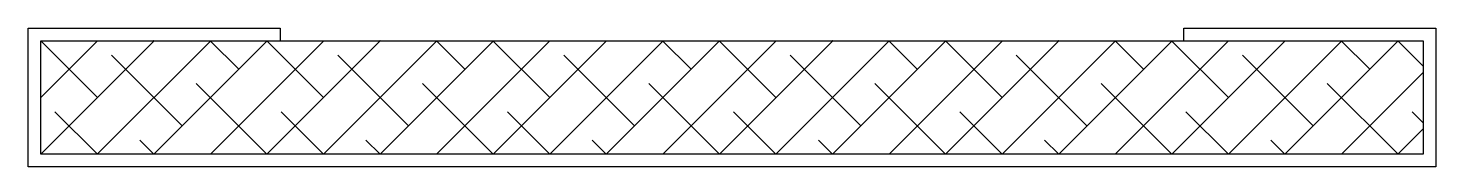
# Model space of a CAD drawing. Header units: millimetres. Extents: x 7084 to 7196, y 2435 to 2446.
import ezdxf

# ---------------------------------------------------------------- set-up
doc = ezdxf.new("R2010")
doc.units = ezdxf.units.MM
doc.header["$LTSCALE"] = 1000
doc.layers.add('TIF-布局图框', color=14, linetype='Continuous')

msp = doc.modelspace()

# ---------------------------------------------------------------- hatches: boundary and pattern name
h = msp.add_hatch()
h.set_pattern_fill('ANSI38', color=250, style=0)
h.set_pattern_definition([(45, (7085.462, 2436.128), (-2.24506, 2.24506), []), (135, (7085.462, 2436.128), (-6.73519, 2.24506), [7.9375, -4.7625])])
h.paths.add_polyline_path([(7195.23, 2436.13), (7085.46, 2436.13), (7085.46, 2445.13), (7195.23, 2445.13)])

# ---------------------------------------------------------------- linework, layer by layer
at = {"color": 19}
msp.add_lwpolyline([(7195.23, 2436.13), (7085.46, 2436.13), (7085.46, 2445.13), (7195.23, 2445.13)], close=True, dxfattribs=at)
at = {"layer": 'TIF-布局图框', "color": 30}
msp.add_lwpolyline([(7176.23, 2445.13), (7176.23, 2446.13), (7196.23, 2446.13), (7196.23, 2435.13), (7159.46, 2435.13), (7084.46, 2435.13), (7084.46, 2446.13), (7104.46, 2446.13), (7104.46, 2445.13)], dxfattribs=at)

doc.saveas('drawing.dxf')
